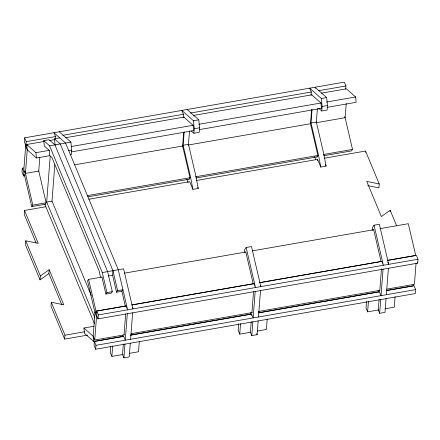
<?xml version="1.0" encoding="UTF-8"?>
<svg xmlns="http://www.w3.org/2000/svg" width="440" height="440" viewBox="0 0 440 440"><rect width="100%" height="100%" fill="white"/><g stroke="black" fill="none" stroke-linecap="round" stroke-linejoin="round"><path stroke-width="0.66" d="M23.655 167.954L22.303 168.19L22 172.117L23.595 175.956L24.948 175.72M345.68 89.238L345.934 85.965L344.333 82.126L24.64 137.819L24.338 141.746L25.933 145.59L27.286 145.354M27 145.75L25.652 145.987L23.837 169.548L25.432 173.388L32.824 205.128L31.768 206.608L24.376 174.873L25.432 173.388L27.247 149.826L26.708 144.502L44.281 141.444M23.595 175.956L23.898 172.029L22.303 168.19M25.933 145.59L26.235 141.663L24.64 137.819M45.843 206.734L24.53 210.447L24.227 214.374L36.086 242.875M24.53 210.447L38.231 243.381L25.729 240.806L25.427 244.734L40.046 279.889L48.862 273.598L49.165 269.671L40.348 275.957L40.046 279.889M39.792 157.603L38.753 171.066L46.145 202.807L44.924 204.518L94.451 323.598M94.88 317.961L46.679 202.065L50.215 156.068L51.986 157.641L99.105 270.925L100.524 277.03M55.391 138.518L55.539 136.554L53.944 132.715L65.571 143.033L118.272 269.753L127.611 309.837L126.011 305.993M91.251 295.499L52.003 201.135L54.813 164.61M49.165 269.671L63.784 304.821L51.282 302.247L50.98 306.174L64.68 339.108L87.642 335.11M59.274 131.786L70.901 142.104L71.704 150.09L71.357 154.621L70.021 154.853M64.68 339.108L64.983 335.181L51.282 302.247M102.135 277.041L88.622 279.395L87.56 280.88L94.952 312.615L93.137 336.177L93.676 341.5L122.738 336.435M123.431 336.402L94.369 341.468L94.067 345.395L95.667 349.234L415.36 293.541L415.663 289.614L414.068 285.769L386.353 290.598M125.769 306.036L96.707 311.102L96.404 315.029L98.005 318.868L417.698 263.17L418 259.243L416.405 255.404L387.338 260.469M124.476 334.834L94.738 340.016L96.547 316.454L94.952 312.615L96.014 311.13L125.752 305.949M95.667 349.234L95.97 345.307L94.369 341.468M98.005 318.868L98.302 314.941L96.707 311.102M59.758 137.874L54.428 138.804L60.242 143.963L112.948 270.683L112.596 275.22L116.556 292.204L121.88 291.275L122.942 289.795L117.612 290.725L116.556 292.204M110.732 346.676L110.275 352.567L111.876 356.406L123.195 354.431M111.876 356.406L112.679 345.934M123.338 344.075L122.529 354.552L123.915 357.874L129.239 356.945L130.3 343.2M124.042 334.911L125.648 314.039M123.915 357.874L124.971 344.13M127.309 313.764L125.274 340.202L123.679 336.364M130.603 339.273L132.638 312.834M139.321 341.291L138.518 351.764L129.19 353.392M183.167 117.552L183.42 114.279L181.825 110.434L193.446 120.758L194.255 128.739L193.903 133.27L199.232 132.347L199.584 127.809L198.776 119.829L187.149 109.511M183.656 132.539L182.617 146.009L190.009 177.744L188.947 179.223M189.508 130.895L188.474 144.337L195.866 176.072L198.231 188.419L192.902 189.349L190.542 177.001L183.15 145.266L184.184 131.824M238.656 323.741L238.156 330.286L239.751 334.131L250.41 332.272L251.213 321.8M244.365 252.291L244.563 249.7L246.153 247.478L251.482 246.549L260.815 286.627L260.359 285.533M239.751 334.131L240.559 323.653M251.455 315.392L251.554 314.083L253.154 317.922L255.184 291.484M251.922 312.637L253.528 291.764M258.176 320.925L257.12 334.67L251.79 335.599L252.852 321.849M258.478 316.993L260.513 290.554M267.201 319.011L266.393 329.489L257.07 331.111M311.047 95.271L311.3 91.999L309.7 88.16L321.327 98.478L322.13 106.458L321.783 110.996L327.113 110.066L327.459 105.534L326.656 97.548L315.029 87.23L315.486 88.33M311.586 109.588L310.497 123.728L317.889 155.463L316.827 156.943M317.389 108.614L316.355 122.056L323.747 153.797L326.106 166.144L320.782 167.073L318.417 154.721L311.025 122.986L312.059 109.544M317.488 160.699L317.587 159.39L196.389 180.505M346.22 103.554L345.131 117.695L352.523 149.43L351.461 150.909L323.752 155.738M365.442 152.345L365.541 151.036L324.269 158.23M366.536 301.466L366.031 308.011L367.631 311.85L378.95 309.875M372.191 230.659L372.438 227.42L374.033 225.198L379.357 224.268L388.696 264.352L387.783 262.158M367.631 311.85L368.434 301.378M365.541 151.036L379.242 183.975L378.939 187.902L367.752 185.597M379.093 299.519L378.285 309.991L379.671 313.319L385 312.389L386.056 298.645M379.797 290.356L381.458 268.812M379.671 313.319L380.727 299.574M383.064 269.203L381.029 295.647L379.434 291.803M390.071 211.569L390.17 210.26L381.359 216.552L366.74 181.396L379.242 183.975M386.359 294.718L388.394 268.279M395.076 296.736L394.273 307.208L384.945 308.831M416.036 263.45L414.431 284.323L386.722 289.152M101.943 277.074L105.897 294.063L106.959 292.578L112.288 291.654L107.618 271.612L54.912 144.892L49.099 139.733L43.775 140.657L44.308 145.981L49.236 150.354L49.775 155.678M112.288 291.654L111.227 293.134L105.897 294.063M26.235 141.663L55.974 136.483M62.733 135.3L183.716 114.224M190.476 113.047L311.459 91.971M318.219 90.794L345.934 85.965M49.693 140.503L55.099 139.557M65.236 137.792L184.19 117.068M193.655 115.418L311.938 94.814M321.398 93.165L346.407 88.809L355.614 96.982L356.147 102.3L327.085 107.366M43.775 140.657L49.583 145.822L70.901 142.104M193.446 120.758L198.776 119.829M321.327 98.478L326.656 97.548M26.708 144.502L35.915 152.674L49.434 150.321M71.06 146.553L193.397 125.241M198.803 124.295L321.139 102.982M326.546 102.042L355.614 96.982M68.371 150.667L71.704 150.09M194.255 128.739L199.584 127.809M322.13 106.458L327.459 105.534M25.652 145.987L27.247 149.826L36.454 157.999L49.968 155.639M71.599 151.871L193.936 130.559M199.342 129.619L321.679 108.306M23.898 172.029L25.25 171.793M183.15 145.266L188.474 144.337M311.025 122.986L316.355 122.056M25.432 173.388L38.951 171.034M74.772 164.797L182.913 145.954M188.326 145.013L310.657 123.701M316.069 122.755L345.131 117.695L344.674 116.595M46.679 202.065L52.003 201.135M32.824 205.128L46.343 202.769M87.571 195.586L190.306 177.689M195.718 176.748L318.048 155.436M323.461 154.495L352.523 149.43M31.768 206.608L45.282 204.254M87.863 196.834L189.25 179.174M196.009 177.991L317.669 156.799M88.825 199.243L189.706 181.671L192.902 189.349M49.583 145.822L102.289 272.541L123.602 268.829L132.941 308.908L132.253 307.263M108.218 275.979L112.954 275.16M124.443 273.158L246.103 251.961M252.186 250.899L373.846 229.708M379.929 228.646L408.315 223.702L415.707 255.437L387.321 260.381M131.835 304.893L253.495 283.695M259.578 282.634L381.238 261.443M131.852 304.975L254.188 283.663M259.595 282.722L381.931 261.41M94.952 312.615L96.982 312.263M98.302 314.941L418 259.243M93.676 341.5L84.469 333.327L83.936 328.009L94.072 326.238M64.983 335.181L84.568 331.771M131.236 333.658L252.219 312.582M258.302 311.52L379.962 290.329M130.851 335.022L251.157 314.061M258.594 312.769L378.901 291.808M386.337 290.516L413.369 285.802L413.237 284.471M130.191 335.225L251.851 314.034M258.61 312.857L379.594 291.775M95.97 345.307L415.663 289.614M311.773 94.842L320.98 103.015L321.514 108.334M318.714 108.273L321.783 110.996M183.893 117.123L193.1 125.29L193.639 130.614M191.345 131.005L193.903 133.27M55.952 144.996L54.967 144.122L54.428 138.804M83.936 328.009L93.137 336.177L94.738 340.016M417.241 262.075L417.698 263.17M390.17 210.26L396.699 225.957M381.772 261.437L383.367 265.276L374.033 225.198M325.369 164.373L326.106 166.144M317.587 159.39L320.782 167.073M314.468 156.552L315.777 159.693M253.891 283.718L255.486 287.557L246.153 247.478M197.736 187.242L198.231 188.419M256.658 333.559L257.12 334.67M186.852 179.46L188.161 182.6M250.41 332.272L251.79 335.599M48.862 273.598L61.913 304.986M25.729 240.806L40.348 275.957M373.681 229.735L381.073 261.47M245.806 252.01L253.198 283.75M121.776 290.818L125.318 306.026M112.948 270.683L117.612 290.725M102.289 272.541L106.959 292.578M88.622 279.395L96.014 311.13M378.604 290.505L378.736 291.836M250.723 312.785L250.861 314.116M122.848 335.066L122.98 336.391M35.915 152.674L36.454 157.999"/></g></svg>
